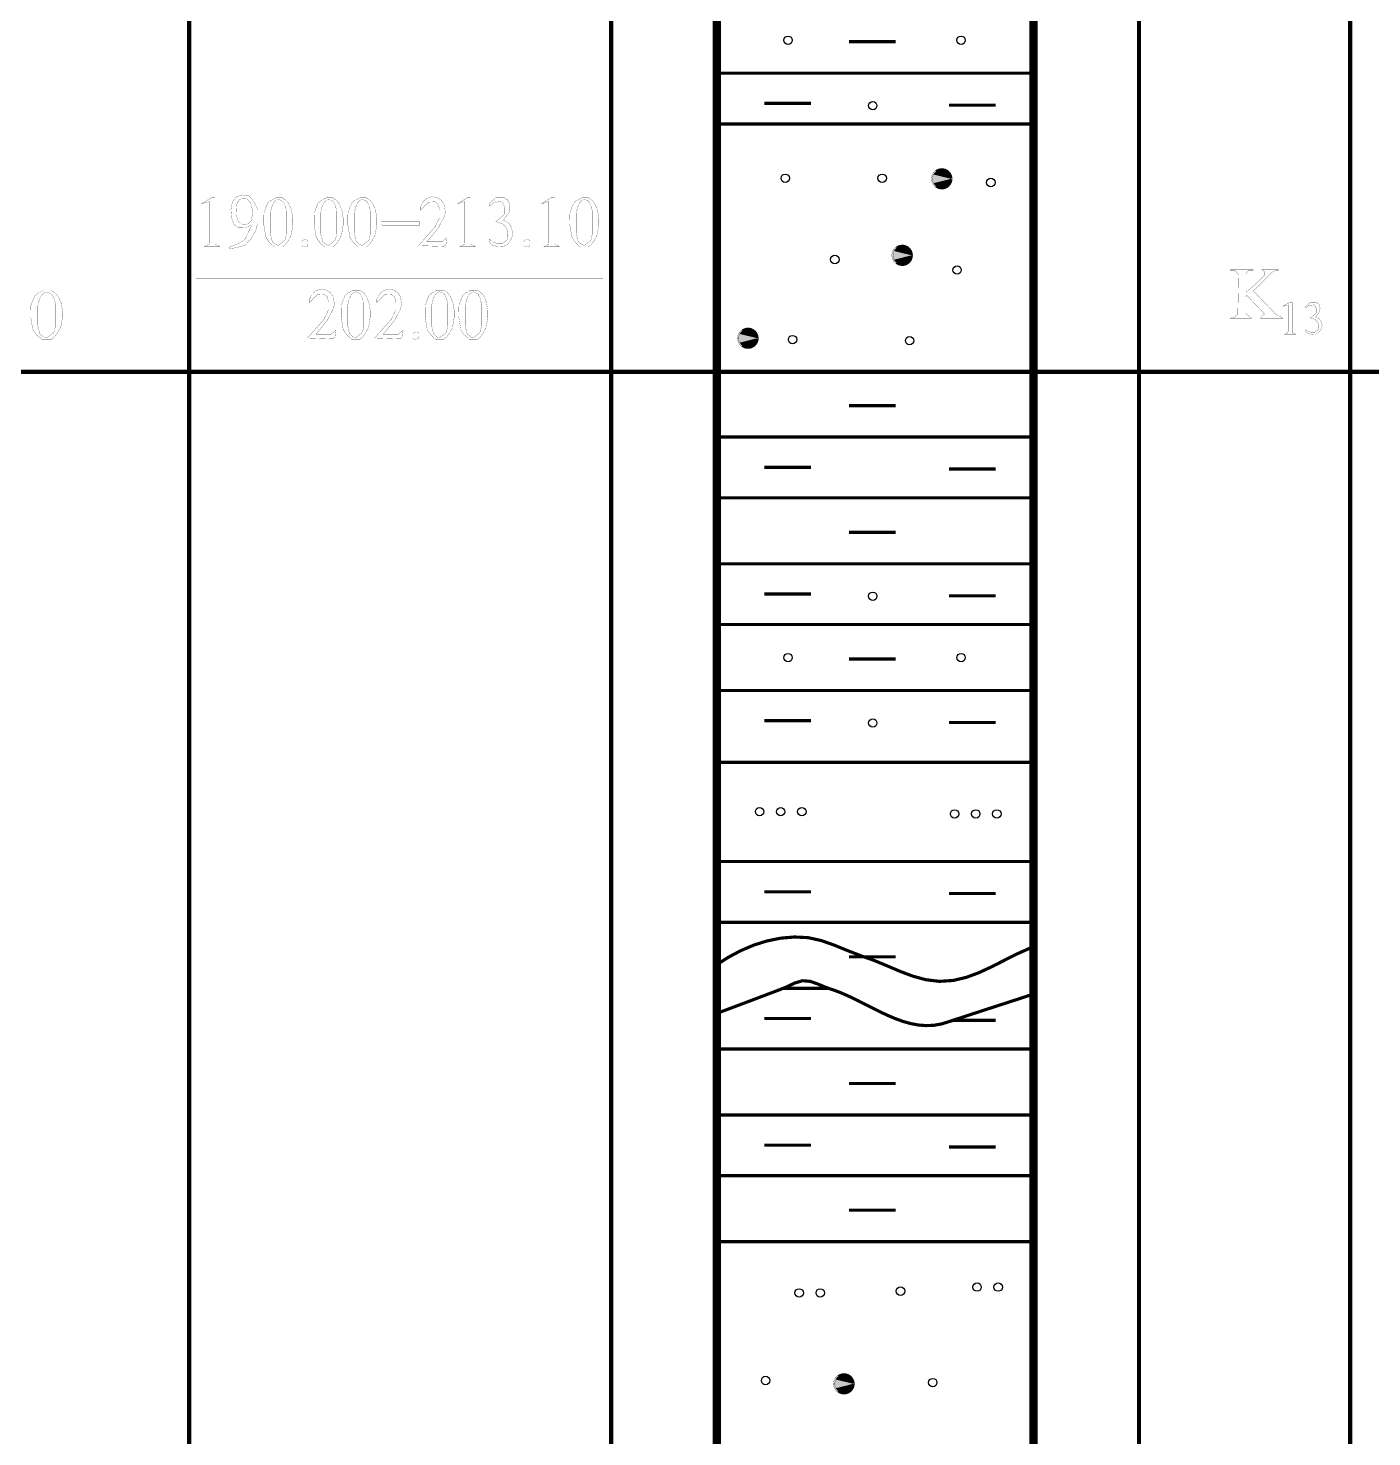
# Model space of a CAD drawing. Extents: x 94 to 452, y -72 to 1042.
# Drawn here: x 158.6 to 222.3, y 627.4 to 694.1 of the extents above; entities that cross this region are included whole.
import ezdxf

# ---------------------------------------------------------------- set-up
doc = ezdxf.new("R2010")
doc.units = 0
doc.header["$MEASUREMENT"] = 0
doc.layers.get('0').update_dxf_attribs({"color": 6})
doc.layers.add('TREE_LAYER', color=7, linetype='Continuous')

# ---------------------------------------------------------------- blocks, each defined once
blk = doc.blocks.new('SUB_BLK_141')
at = {"color": 0}
blk.add_circle((0, 0), 0.5, dxfattribs=at)
blk = doc.blocks.new('SUB_BLK_101')
at = {"color": 0, "const_width": 0.01}
for points in [[(0.4916, -0.0111), (0.4897, 0.0314), (0.4827, 0.082), (0.4706, 0.1316), (0.4534, 0.1797), (0.4313, 0.2258), (0.4094, 0.2623), (0.3844, 0.2968), (0.3507, 0.3352), (0.3197, 0.3643), (0.2794, 0.3957), (0.236, 0.4228), (0.1902, 0.4452), (0.1503, 0.4602), (0.101, 0.4737), (0.0506, 0.482), (-0.0003, 0.485), (-0.0428, 0.4836), (-0.0935, 0.477), (-0.1432, 0.4653), (-0.1915, 0.4485), (-0.2302, 0.4308), (-0.2744, 0.4052), (-0.3158, 0.3753), (-0.3539, 0.3412), (-0.3883, 0.3034), (-0.4186, 0.2623), (-0.4445, 0.2183), (-0.4626, 0.1797), (-0.4798, 0.1316), (-0.4919, 0.082), (-0.4989, 0.0314), (-0.5007, -0.0111), (-0.4989, -0.0536), (-0.4919, -0.1042), (-0.4798, -0.1538), (-0.4626, -0.2019), (-0.4405, -0.248), (-0.4186, -0.2845), (-0.3883, -0.3256), (-0.3539, -0.3634), (-0.3224, -0.3921), (-0.2815, -0.4227), (-0.2377, -0.449), (-0.1915, -0.4707), (-0.1514, -0.485), (-0.1019, -0.4976), (-0.0513, -0.5051), (-0.0003, -0.5072), (0.0421, -0.5051), (0.0927, -0.4976), (0.1422, -0.485), (0.1901, -0.4674), (0.236, -0.445), (0.2794, -0.4179), (0.3197, -0.3866), (0.3507, -0.3574), (0.3844, -0.319), (0.414, -0.2774), (0.4392, -0.2329), (0.4566, -0.1941), (0.473, -0.1457), (0.4827, -0.1042), (0.4897, -0.0536), (0.4916, -0.0111)], [(0.4326, -0.0088), (0.4305, -0.0514), (0.4243, -0.0935), (0.4141, -0.1348), (0.3999, -0.175), (0.3818, -0.2135), (0.3601, -0.2502), (0.3295, -0.2911), (0.3005, -0.3223), (0.2686, -0.3505), (0.2342, -0.3755), (0.1974, -0.397), (0.1588, -0.4149), (0.1186, -0.4289), (0.0772, -0.4389), (0.035, -0.4449), (-0.0074, -0.4468), (-0.0499, -0.4445), (-0.092, -0.4381), (-0.1333, -0.4277), (-0.1734, -0.4133), (-0.2119, -0.395), (-0.2484, -0.3731), (-0.2826, -0.3478), (-0.3142, -0.3193), (-0.3429, -0.2878), (-0.3684, -0.2537), (-0.3905, -0.2173), (-0.4089, -0.1789), (-0.4235, -0.1389), (-0.4342, -0.0977), (-0.4408, -0.0556), (-0.4432, -0.0131), (-0.4416, 0.0294), (-0.4358, 0.0716), (-0.426, 0.113), (-0.4121, 0.1533), (-0.3945, 0.192), (-0.3731, 0.2288), (-0.3483, 0.2634), (-0.3202, 0.2955), (-0.2892, 0.3246), (-0.2554, 0.3506), (-0.2119, 0.3773), (-0.1734, 0.3955), (-0.1333, 0.4099), (-0.092, 0.4204), (-0.0499, 0.4268), (-0.0074, 0.429), (0.035, 0.4272), (0.0772, 0.4212), (0.1186, 0.4111), (0.1588, 0.3971), (0.1974, 0.3793), (0.2342, 0.3577), (0.2686, 0.3327), (0.3005, 0.3045), (0.3295, 0.2733), (0.3553, 0.2395), (0.3778, 0.2033), (0.3966, 0.1651), (0.4115, 0.1252), (0.4226, 0.0841), (0.4296, 0.0421), (0.4326, -0.0088)]]:
    blk.add_lwpolyline(points, dxfattribs=at)
at = {"color": 0}
for points in [[(-0.4989, 0.0314), (-0.5007, -0.0111), (0.4916, -0.0111)], [(-0.4919, 0.082), (-0.4989, 0.0314), (0.4916, -0.0111)], [(-0.4798, 0.1316), (-0.4919, 0.082), (0.4916, -0.0111)], [(-0.4626, 0.1797), (-0.4798, 0.1316), (0.4916, -0.0111)], [(-0.4445, 0.2183), (-0.4626, 0.1797), (0.4916, -0.0111)], [(-0.4186, 0.2623), (-0.4445, 0.2183), (0.4916, -0.0111)], [(-0.4432, -0.0131), (-0.4416, 0.0294), (0.4326, -0.0088)], [(-0.4416, 0.0294), (-0.4358, 0.0716), (0.4326, -0.0088)], [(-0.4358, 0.0716), (-0.426, 0.113), (0.4326, -0.0088)], [(-0.426, 0.113), (-0.4121, 0.1533), (0.4326, -0.0088)], [(-0.3883, 0.3034), (-0.4186, 0.2623), (0.4916, -0.0111)], [(-0.4121, 0.1533), (-0.3945, 0.192), (0.4326, -0.0088)], [(-0.3945, 0.192), (-0.3731, 0.2288), (0.4326, -0.0088)], [(-0.3539, 0.3412), (-0.3883, 0.3034), (0.4916, -0.0111)], [(-0.3731, 0.2288), (-0.3483, 0.2634), (0.4326, -0.0088)], [(-0.3158, 0.3753), (-0.3539, 0.3412), (0.4916, -0.0111)], [(-0.3483, 0.2634), (-0.3202, 0.2955), (0.4326, -0.0088)], [(-0.3202, 0.2955), (-0.2892, 0.3246), (0.4326, -0.0088)], [(-0.2744, 0.4052), (-0.3158, 0.3753), (0.4916, -0.0111)], [(-0.2892, 0.3246), (-0.2554, 0.3506), (0.4326, -0.0088)], [(-0.2302, 0.4308), (-0.2744, 0.4052), (0.4916, -0.0111)], [(-0.2554, 0.3506), (-0.2119, 0.3773), (0.4326, -0.0088)], [(-0.1915, 0.4485), (-0.2302, 0.4308), (0.4916, -0.0111)], [(-0.2119, 0.3773), (-0.1734, 0.3955), (0.4326, -0.0088)], [(-0.1432, 0.4653), (-0.1915, 0.4485), (0.4916, -0.0111)], [(-0.1734, 0.3955), (-0.1333, 0.4099), (0.4326, -0.0088)], [(-0.0935, 0.477), (-0.1432, 0.4653), (0.4916, -0.0111)], [(-0.1333, 0.4099), (-0.092, 0.4204), (0.4326, -0.0088)], [(-0.0428, 0.4836), (-0.0935, 0.477), (0.4916, -0.0111)], [(-0.092, 0.4204), (-0.0499, 0.4268), (0.4326, -0.0088)], [(-0.0499, 0.4268), (-0.0074, 0.429), (0.4326, -0.0088)], [(-0.0003, 0.485), (-0.0428, 0.4836), (0.4916, -0.0111)], [(-0.0074, 0.429), (0.035, 0.4272), (0.4326, -0.0088)], [(0.0506, 0.482), (-0.0003, 0.485), (0.4916, -0.0111)], [(0.035, 0.4272), (0.0772, 0.4212), (0.4326, -0.0088)], [(0.101, 0.4737), (0.0506, 0.482), (0.4916, -0.0111)], [(0.0772, 0.4212), (0.1186, 0.4111), (0.4326, -0.0088)], [(0.1503, 0.4602), (0.101, 0.4737), (0.4916, -0.0111)], [(0.1186, 0.4111), (0.1588, 0.3971), (0.4326, -0.0088)], [(0.1902, 0.4452), (0.1503, 0.4602), (0.4916, -0.0111)], [(0.1588, 0.3971), (0.1974, 0.3793), (0.4326, -0.0088)], [(0.236, 0.4228), (0.1902, 0.4452), (0.4916, -0.0111)], [(0.1974, 0.3793), (0.2342, 0.3577), (0.4326, -0.0088)], [(0.2342, 0.3577), (0.2686, 0.3327), (0.4326, -0.0088)], [(0.2794, 0.3957), (0.236, 0.4228), (0.4916, -0.0111)], [(0.2686, 0.3327), (0.3005, 0.3045), (0.4326, -0.0088)], [(0.3197, 0.3643), (0.2794, 0.3957), (0.4916, -0.0111)], [(0.3005, 0.3045), (0.3295, 0.2733), (0.4326, -0.0088)], [(0.3507, 0.3352), (0.3197, 0.3643), (0.4916, -0.0111)], [(0.3295, 0.2733), (0.3553, 0.2395), (0.4326, -0.0088)], [(0.3844, 0.2968), (0.3507, 0.3352), (0.4916, -0.0111)], [(0.3553, 0.2395), (0.3778, 0.2033), (0.4326, -0.0088)], [(0.3778, 0.2033), (0.3966, 0.1651), (0.4326, -0.0088)], [(0.4094, 0.2623), (0.3844, 0.2968), (0.4916, -0.0111)], [(0.3966, 0.1651), (0.4115, 0.1252), (0.4326, -0.0088)], [(0.4313, 0.2258), (0.4094, 0.2623), (0.4916, -0.0111)], [(0.4115, 0.1252), (0.4226, 0.0841), (0.4326, -0.0088)], [(0.4226, 0.0841), (0.4296, 0.0421), (0.4326, -0.0088)], [(0.4296, 0.0421), (0.4326, -0.0088), (0.4326, -0.0088)], [(0.4534, 0.1797), (0.4313, 0.2258), (0.4916, -0.0111)], [(0.4706, 0.1316), (0.4534, 0.1797), (0.4916, -0.0111)], [(0.4827, 0.082), (0.4706, 0.1316), (0.4916, -0.0111)], [(0.4897, 0.0314), (0.4827, 0.082), (0.4916, -0.0111)], [(-0.5007, -0.0111), (-0.4989, -0.0536), (0.4916, -0.0111)], [(-0.4989, -0.0536), (-0.4919, -0.1042), (0.4916, -0.0111)], [(-0.4919, -0.1042), (-0.4798, -0.1538), (0.4916, -0.0111)], [(-0.4798, -0.1538), (-0.4626, -0.2019), (0.4916, -0.0111)], [(-0.4626, -0.2019), (-0.4405, -0.248), (0.4916, -0.0111)], [(-0.4408, -0.0556), (-0.4432, -0.0131), (0.4326, -0.0088)], [(-0.4342, -0.0977), (-0.4408, -0.0556), (0.4326, -0.0088)], [(-0.4405, -0.248), (-0.4186, -0.2845), (0.4916, -0.0111)], [(-0.4235, -0.1389), (-0.4342, -0.0977), (0.4326, -0.0088)], [(-0.4089, -0.1789), (-0.4235, -0.1389), (0.4326, -0.0088)], [(-0.4186, -0.2845), (-0.3883, -0.3256), (0.4916, -0.0111)], [(-0.3905, -0.2173), (-0.4089, -0.1789), (0.4326, -0.0088)], [(-0.3684, -0.2537), (-0.3905, -0.2173), (0.4326, -0.0088)], [(-0.3883, -0.3256), (-0.3539, -0.3634), (0.4916, -0.0111)], [(-0.3429, -0.2878), (-0.3684, -0.2537), (0.4326, -0.0088)], [(-0.3539, -0.3634), (-0.3224, -0.3921), (0.4916, -0.0111)], [(-0.3142, -0.3193), (-0.3429, -0.2878), (0.4326, -0.0088)], [(-0.3224, -0.3921), (-0.2815, -0.4227), (0.4916, -0.0111)], [(-0.2826, -0.3478), (-0.3142, -0.3193), (0.4326, -0.0088)], [(-0.2484, -0.3731), (-0.2826, -0.3478), (0.4326, -0.0088)], [(-0.2815, -0.4227), (-0.2377, -0.449), (0.4916, -0.0111)], [(-0.2119, -0.395), (-0.2484, -0.3731), (0.4326, -0.0088)], [(-0.2377, -0.449), (-0.1915, -0.4707), (0.4916, -0.0111)], [(-0.1734, -0.4133), (-0.2119, -0.395), (0.4326, -0.0088)], [(-0.1915, -0.4707), (-0.1514, -0.485), (0.4916, -0.0111)], [(-0.1333, -0.4277), (-0.1734, -0.4133), (0.4326, -0.0088)], [(-0.1514, -0.485), (-0.1019, -0.4976), (0.4916, -0.0111)], [(-0.092, -0.4381), (-0.1333, -0.4277), (0.4326, -0.0088)], [(-0.1019, -0.4976), (-0.0513, -0.5051), (0.4916, -0.0111)], [(-0.0499, -0.4445), (-0.092, -0.4381), (0.4326, -0.0088)], [(-0.0513, -0.5051), (-0.0003, -0.5072), (0.4916, -0.0111)], [(-0.0074, -0.4468), (-0.0499, -0.4445), (0.4326, -0.0088)], [(0.035, -0.4449), (-0.0074, -0.4468), (0.4326, -0.0088)], [(-0.0003, -0.5072), (0.0421, -0.5051), (0.4916, -0.0111)], [(0.0772, -0.4389), (0.035, -0.4449), (0.4326, -0.0088)], [(0.0421, -0.5051), (0.0927, -0.4976), (0.4916, -0.0111)], [(0.1186, -0.4289), (0.0772, -0.4389), (0.4326, -0.0088)], [(0.0927, -0.4976), (0.1422, -0.485), (0.4916, -0.0111)], [(0.1588, -0.4149), (0.1186, -0.4289), (0.4326, -0.0088)], [(0.1422, -0.485), (0.1901, -0.4674), (0.4916, -0.0111)], [(0.1974, -0.397), (0.1588, -0.4149), (0.4326, -0.0088)], [(0.1901, -0.4674), (0.236, -0.445), (0.4916, -0.0111)], [(0.2342, -0.3755), (0.1974, -0.397), (0.4326, -0.0088)], [(0.2686, -0.3505), (0.2342, -0.3755), (0.4326, -0.0088)], [(0.236, -0.445), (0.2794, -0.4179), (0.4916, -0.0111)], [(0.3005, -0.3223), (0.2686, -0.3505), (0.4326, -0.0088)], [(0.2794, -0.4179), (0.3197, -0.3866), (0.4916, -0.0111)], [(0.3295, -0.2911), (0.3005, -0.3223), (0.4326, -0.0088)], [(0.3197, -0.3866), (0.3507, -0.3574), (0.4916, -0.0111)], [(0.3601, -0.2502), (0.3295, -0.2911), (0.4326, -0.0088)], [(0.3507, -0.3574), (0.3844, -0.319), (0.4916, -0.0111)], [(0.3818, -0.2135), (0.3601, -0.2502), (0.4326, -0.0088)], [(0.3999, -0.175), (0.3818, -0.2135), (0.4326, -0.0088)], [(0.3844, -0.319), (0.414, -0.2774), (0.4916, -0.0111)], [(0.4141, -0.1348), (0.3999, -0.175), (0.4326, -0.0088)], [(0.414, -0.2774), (0.4392, -0.2329), (0.4916, -0.0111)], [(0.4243, -0.0935), (0.4141, -0.1348), (0.4326, -0.0088)], [(0.4305, -0.0514), (0.4243, -0.0935), (0.4326, -0.0088)], [(0.4392, -0.2329), (0.4566, -0.1941), (0.4916, -0.0111)], [(0.4566, -0.1941), (0.473, -0.1457), (0.4916, -0.0111)], [(0.473, -0.1457), (0.4827, -0.1042), (0.4916, -0.0111)], [(0.4827, -0.1042), (0.4897, -0.0536), (0.4916, -0.0111)], [(0.4897, -0.0536), (0.4916, -0.0111), (0.4916, -0.0111)]]:
    blk.add_solid(points, dxfattribs=at)

msp = doc.modelspace()

# ---------------------------------------------------------------- linework, layer by layer
at = {"layer": 'TREE_LAYER'}
for points, const_width, elevation in [([(166.22612, 738.158952), (166.22612, 677.817993)], 0.2, 60.340959), ([(186.22612, 738.158952), (186.22612, 677.817993)], 0.2, 60.340959), ([(186.22612, 738.158952), (186.22612, 677.817993)], 0.2, 60.340959), ([(211.22612, 738.158952), (211.22612, 677.817993)], 0.2, 60.340959), ([(221.22612, 738.158952), (221.22612, 677.817993)], 0.2, 60.340959), ([(191.22612, 695.084092), (191.22612, 691.958983)], 0.4, 3.12511), ([(206.22612, 695.084092), (206.22612, 691.958983)], 0.4, 3.12511), ([(197.483607, 693.450372), (199.699566, 693.450372)], 0.15, 2.215959), ([(191.22612, 691.958983), (191.22612, 689.554399)], 0.4, 2.404584), ([(191.22612, 691.958983), (206.22612, 691.958983)], 0.15, 15), ([(206.22612, 691.958983), (206.22612, 689.554399)], 0.4, 2.404584), ([(193.473606, 690.525589), (195.689566, 690.525589)], 0.15, 2.215959), ([(202.223007, 690.443435), (204.438966, 690.443435)], 0.15, 2.215959), ([(191.22612, 689.554399), (191.22612, 677.817993)], 0.4, 11.736406), ([(206.22612, 689.554399), (206.22612, 677.817993)], 0.4, 11.736406), ([(191.22612, 689.554399), (206.22612, 689.554399)], 0.15, 15), ([(167.454713, 686.056716), (167.279027, 686.056716), (166.827262, 685.782206), (166.85236, 685.782206), (167.178635, 685.878284), (167.178635, 685.631225), (167.178635, 683.94299), (167.166086, 683.846912), (166.952752, 683.750833), (167.680595, 683.750833), (167.49236, 683.833186), (167.454713, 683.846912), (167.454713, 683.929265), (167.454713, 686.056716), (167.454713, 686.056716)], 0.01, 167), ([(169.048439, 686.152794), (168.747262, 686.193971), (168.471184, 686.097892), (168.320595, 685.933186), (168.245301, 685.713578), (168.207654, 685.480245), (168.245301, 685.06848), (168.370791, 684.780245), (168.571576, 684.629265), (168.89785, 684.64299), (169.136282, 684.739069), (169.173929, 684.711618), (168.872752, 684.080245), (168.559027, 683.874363), (168.157458, 683.723382), (168.157458, 683.654755), (168.508831, 683.695931), (168.671968, 683.750833), (168.89785, 683.833186), (169.123733, 684.06652), (169.148831, 684.093971), (169.374713, 684.478284), (169.475105, 684.835147), (169.475105, 685.480245), (169.349615, 685.795931), (169.186478, 686.029265), (169.048439, 686.152794), (169.048439, 686.152794)], 0.01, 167), ([(168.734713, 686.015539), (168.810007, 686.04299), (168.948046, 686.029265), (169.148831, 685.795931), (169.249223, 685.370441), (169.16138, 684.958676), (169.02334, 684.821422), (168.747262, 684.780245), (168.546478, 684.972402), (168.446086, 685.274363), (168.471184, 685.727304), (168.571576, 685.905735), (168.584125, 685.919461), (168.621772, 685.974363), (168.734713, 686.015539), (168.734713, 686.015539)], 0.01, 167), ([(170.642164, 686.056716), (170.340988, 686.056716), (170.090007, 685.919461), (169.951968, 685.809657), (169.864125, 685.590049), (169.776282, 685.34299), (169.763733, 685.013578), (169.763733, 684.793971), (169.864125, 684.190049), (170.027262, 683.94299), (170.265693, 683.723382), (170.642164, 683.723382), (170.642164, 683.723382), (170.767654, 683.819461), (170.905693, 683.997892), (171.068831, 684.299853), (171.106478, 684.560637), (171.144125, 684.780245), (171.144125, 684.890049), (171.144125, 685.082206), (171.08138, 685.46652), (170.968439, 685.741029), (170.842948, 685.919461), (170.642164, 686.056716), (170.642164, 686.056716)], 0.01, 167), ([(170.44138, 685.974363), (170.466478, 685.974363), (170.667262, 685.89201), (170.767654, 685.699853), (170.842948, 685.411618), (170.842948, 684.36848), (170.767654, 684.052794), (170.466478, 683.805735), (170.340988, 683.833186), (170.165301, 683.984167), (170.064909, 684.409657), (170.064909, 685.301814), (170.140203, 685.6175), (170.240595, 685.837108), (170.378635, 685.960637), (170.44138, 685.974363), (170.44138, 685.974363)], 0.01, 167), ([(173.026478, 686.056716), (172.725301, 686.056716), (172.474321, 685.919461), (172.336282, 685.809657), (172.248439, 685.590049), (172.160595, 685.34299), (172.148046, 685.013578), (172.148046, 684.793971), (172.248439, 684.190049), (172.411576, 683.94299), (172.650007, 683.723382), (173.026478, 683.723382), (173.026478, 683.723382), (173.151968, 683.819461), (173.290007, 683.997892), (173.453144, 684.299853), (173.490792, 684.560637), (173.528439, 684.780245), (173.528439, 684.890049), (173.528439, 685.082206), (173.465693, 685.46652), (173.352752, 685.741029), (173.227262, 685.919461), (173.026478, 686.056716), (173.026478, 686.056716)], 0.01, 167), ([(172.825693, 685.974363), (172.850792, 685.974363), (173.051576, 685.89201), (173.151968, 685.699853), (173.227262, 685.411618), (173.227262, 684.36848), (173.151968, 684.052794), (172.850792, 683.805735), (172.725301, 683.833186), (172.549615, 683.984167), (172.449223, 684.409657), (172.449223, 685.301814), (172.524517, 685.6175), (172.624909, 685.837108), (172.762948, 685.960637), (172.825693, 685.974363), (172.825693, 685.974363)], 0.01, 167), ([(174.620203, 686.056716), (174.319027, 686.056716), (174.068046, 685.919461), (173.930007, 685.809657), (173.842164, 685.590049), (173.754321, 685.34299), (173.741772, 685.013578), (173.741772, 684.793971), (173.842164, 684.190049), (174.005301, 683.94299), (174.243733, 683.723382), (174.620203, 683.723382), (174.620203, 683.723382), (174.745694, 683.819461), (174.883733, 683.997892), (175.04687, 684.299853), (175.084517, 684.560637), (175.122164, 684.780245), (175.122164, 684.890049), (175.122164, 685.082206), (175.059419, 685.46652), (174.946478, 685.741029), (174.820988, 685.919461), (174.620203, 686.056716), (174.620203, 686.056716)], 0.01, 167), ([(174.419419, 685.974363), (174.444517, 685.974363), (174.645301, 685.89201), (174.745694, 685.699853), (174.820988, 685.411618), (174.820988, 684.36848), (174.745694, 684.052794), (174.444517, 683.805735), (174.319027, 683.833186), (174.143341, 683.984167), (174.042948, 684.409657), (174.042948, 685.301814), (174.118243, 685.6175), (174.218635, 685.837108), (174.356674, 685.960637), (174.419419, 685.974363), (174.419419, 685.974363)], 0.01, 167), ([(178.008439, 686.056716), (177.73236, 686.111618), (177.468831, 686.015539), (177.293145, 685.837108), (177.192752, 685.631225), (177.192752, 685.480245), (177.569223, 685.850833), (177.870399, 685.864559), (178.033537, 685.741029), (178.096282, 685.480245), (178.096282, 685.137108), (177.882948, 684.684167), (177.09236, 683.79201), (178.297066, 683.750833), (178.397458, 683.860637), (178.435105, 684.162598), (178.209223, 683.970441), (177.569223, 683.970441), (177.493929, 683.970441), (178.033537, 684.629265), (178.297066, 685.137108), (178.334713, 685.260637), (178.37236, 685.384167), (178.37236, 685.411618), (178.347262, 685.521422), (178.309615, 685.699853), (178.297066, 685.754755), (178.209223, 685.905735), (178.196674, 685.919461), (178.008439, 686.056716), (178.008439, 686.056716)], 0.01, 167), ([(179.564517, 686.056716), (179.388831, 686.056716), (178.937066, 685.782206), (178.962164, 685.782206), (179.288439, 685.878284), (179.288439, 685.631225), (179.288439, 683.94299), (179.27589, 683.846912), (179.062556, 683.750833), (179.790399, 683.750833), (179.602164, 683.833186), (179.564517, 683.846912), (179.564517, 683.929265), (179.564517, 686.056716), (179.564517, 686.056716)], 0.01, 167), ([(181.158243, 686.056716), (180.756674, 686.056716), (180.480596, 685.809657), (180.455498, 685.658676), (180.68138, 685.837108), (180.982556, 685.878284), (181.108047, 685.76848), (181.183341, 685.590049), (181.183341, 685.288088), (181.070399, 685.178284), (180.919811, 685.054755), (180.756674, 684.931225), (181.082949, 684.821422), (181.258635, 684.629265), (181.32138, 684.423382), (181.32138, 684.190049), (181.283733, 684.052794), (181.070399, 683.888088), (180.831968, 683.888088), (180.593537, 683.970441), (180.455498, 684.093971), (180.480596, 683.915539), (180.593537, 683.819461), (180.894713, 683.723382), (181.095498, 683.737108), (181.32138, 683.860637), (181.421772, 683.997892), (181.497066, 684.121422), (181.522164, 684.203774), (181.559811, 684.423382), (181.484517, 684.670441), (181.371576, 684.862598), (181.120596, 684.986127), (181.384125, 685.370441), (181.421772, 685.631225), (181.384125, 685.823382), (181.32138, 685.946912), (181.158243, 686.056716), (181.158243, 686.056716)], 0.01, 167), ([(183.542556, 686.056716), (183.36687, 686.056716), (182.915105, 685.782206), (182.940203, 685.782206), (183.266478, 685.878284), (183.266478, 685.631225), (183.266478, 683.94299), (183.253929, 683.846912), (183.040596, 683.750833), (183.768439, 683.750833), (183.580203, 683.833186), (183.542556, 683.846912), (183.542556, 683.929265), (183.542556, 686.056716), (183.542556, 686.056716)], 0.01, 167), ([(185.136282, 686.056716), (184.835105, 686.056716), (184.584125, 685.919461), (184.446086, 685.809657), (184.358243, 685.590049), (184.2704, 685.34299), (184.257851, 685.013578), (184.257851, 684.793971), (184.358243, 684.190049), (184.52138, 683.94299), (184.759811, 683.723382), (185.136282, 683.723382), (185.136282, 683.723382), (185.261772, 683.819461), (185.399811, 683.997892), (185.562949, 684.299853), (185.600596, 684.560637), (185.638243, 684.780245), (185.638243, 684.890049), (185.638243, 685.082206), (185.575498, 685.46652), (185.462556, 685.741029), (185.337066, 685.919461), (185.136282, 686.056716), (185.136282, 686.056716)], 0.01, 167), ([(184.935498, 685.974363), (184.960596, 685.974363), (185.16138, 685.89201), (185.261772, 685.699853), (185.337066, 685.411618), (185.337066, 684.36848), (185.261772, 684.052794), (184.960596, 683.805735), (184.835105, 683.833186), (184.659419, 683.984167), (184.559027, 684.409657), (184.559027, 685.301814), (184.634321, 685.6175), (184.734713, 685.837108), (184.872752, 685.960637), (184.935498, 685.974363), (184.935498, 685.974363)], 0.01, 167), ([(177.142556, 684.931225), (175.335497, 684.931225), (175.335497, 684.821422), (175.410792, 684.739069), (177.117458, 684.739069), (177.142556, 684.780245), (177.142556, 684.931225), (177.142556, 684.931225)], 0.01, 167), ([(171.834321, 684.052794), (171.733929, 684.093971), (171.633537, 684.052794), (171.558242, 683.970441), (171.558242, 683.79201), (171.658635, 683.723382), (171.834321, 683.764559), (171.859419, 683.860637), (171.859419, 683.874363), (171.859419, 683.984167), (171.834321, 684.052794), (171.834321, 684.052794)], 0.01, 167), ([(182.3504, 684.052794), (182.250007, 684.093971), (182.149615, 684.052794), (182.074321, 683.970441), (182.074321, 683.79201), (182.174713, 683.723382), (182.3504, 683.764559), (182.375498, 683.860637), (182.375498, 683.874363), (182.375498, 683.984167), (182.3504, 684.052794), (182.3504, 684.052794)], 0.01, 167), ([(216.633085, 682.658072), (215.535046, 682.658072), (215.535046, 682.630621), (215.754654, 682.630621), (215.946811, 682.411013), (215.905634, 680.544347), (215.727203, 680.393366), (215.535046, 680.35219), (216.564458, 680.35219), (216.49583, 680.393366), (216.276222, 680.585523), (216.276222, 681.354151), (216.303673, 681.436504), (216.317399, 681.450229), (217.168379, 680.558072), (216.976222, 680.35219), (218.060536, 680.35219), (217.676222, 680.558072), (217.62132, 680.6267), (216.646811, 681.642386), (217.525242, 682.520817), (217.703673, 682.630621), (217.840928, 682.630621), (217.840928, 682.658072), (217.04485, 682.658072), (217.182105, 682.548268), (217.182105, 682.411013), (216.756614, 681.971798), (216.317399, 681.601209), (216.276222, 681.669837), (216.276222, 682.438464), (216.427203, 682.630621), (216.633085, 682.630621), (216.633085, 682.658072), (216.633085, 682.658072)], 0.01, 104), ([(166.551184, 682.230735), (185.826478, 682.230735)], 0.01, 167), ([(159.681179, 681.674515), (159.351767, 681.674515), (159.077258, 681.53726), (158.926277, 681.427456), (158.830199, 681.207848), (158.73412, 680.96079), (158.720395, 680.631378), (158.720395, 680.41177), (158.830199, 679.807848), (159.00863, 679.56079), (159.269414, 679.341182), (159.681179, 679.341182), (159.681179, 679.341182), (159.818434, 679.43726), (159.969414, 679.615692), (160.147846, 679.917652), (160.189022, 680.178437), (160.230199, 680.398045), (160.230199, 680.507848), (160.230199, 680.700005), (160.161571, 681.084319), (160.038042, 681.358829), (159.900787, 681.53726), (159.681179, 681.674515), (159.681179, 681.674515)], 0.01, 167), ([(159.461571, 681.592162), (159.489022, 681.592162), (159.70863, 681.509809), (159.818434, 681.317652), (159.900787, 681.029417), (159.900787, 679.98628), (159.818434, 679.670594), (159.489022, 679.423535), (159.351767, 679.450986), (159.15961, 679.601966), (159.049807, 680.027456), (159.049807, 680.919613), (159.132159, 681.235299), (159.241963, 681.454907), (159.392944, 681.578437), (159.461571, 681.592162), (159.461571, 681.592162)], 0.01, 167), ([(172.750399, 681.681716), (172.474321, 681.736618), (172.210792, 681.640539), (172.035105, 681.462108), (171.934713, 681.256225), (171.934713, 681.105245), (172.311184, 681.475833), (172.61236, 681.489559), (172.775497, 681.366029), (172.838242, 681.105245), (172.838242, 680.762108), (172.624909, 680.309167), (171.834321, 679.41701), (173.039027, 679.375833), (173.139419, 679.485637), (173.177066, 679.787598), (172.951184, 679.595441), (172.311184, 679.595441), (172.23589, 679.595441), (172.775497, 680.254265), (173.039027, 680.762108), (173.076674, 680.885637), (173.114321, 681.009167), (173.114321, 681.036618), (173.089223, 681.146422), (173.051576, 681.324853), (173.039027, 681.379755), (172.951184, 681.530735), (172.938635, 681.544461), (172.750399, 681.681716), (172.750399, 681.681716)], 0.01, 167), ([(174.306478, 681.681716), (174.005301, 681.681716), (173.754321, 681.544461), (173.616282, 681.434657), (173.528439, 681.215049), (173.440595, 680.96799), (173.428046, 680.638578), (173.428046, 680.418971), (173.528439, 679.815049), (173.691576, 679.56799), (173.930007, 679.348382), (174.306478, 679.348382), (174.306478, 679.348382), (174.431968, 679.444461), (174.570007, 679.622892), (174.733144, 679.924853), (174.770792, 680.185637), (174.808439, 680.405245), (174.808439, 680.515049), (174.808439, 680.707206), (174.745694, 681.09152), (174.632752, 681.366029), (174.507262, 681.544461), (174.306478, 681.681716), (174.306478, 681.681716)], 0.01, 167), ([(174.105693, 681.599363), (174.130792, 681.599363), (174.331576, 681.51701), (174.431968, 681.324853), (174.507262, 681.036618), (174.507262, 679.99348), (174.431968, 679.677794), (174.130792, 679.430735), (174.005301, 679.458186), (173.829615, 679.609167), (173.729223, 680.034657), (173.729223, 680.926814), (173.804517, 681.2425), (173.904909, 681.462108), (174.042948, 681.585637), (174.105693, 681.599363), (174.105693, 681.599363)], 0.01, 167), ([(175.93785, 681.681716), (175.661772, 681.736618), (175.398243, 681.640539), (175.222556, 681.462108), (175.122164, 681.256225), (175.122164, 681.105245), (175.498635, 681.475833), (175.799811, 681.489559), (175.962948, 681.366029), (176.025694, 681.105245), (176.025694, 680.762108), (175.81236, 680.309167), (175.021772, 679.41701), (176.226478, 679.375833), (176.32687, 679.485637), (176.364517, 679.787598), (176.138635, 679.595441), (175.498635, 679.595441), (175.423341, 679.595441), (175.962948, 680.254265), (176.226478, 680.762108), (176.264125, 680.885637), (176.301772, 681.009167), (176.301772, 681.036618), (176.276674, 681.146422), (176.239027, 681.324853), (176.226478, 681.379755), (176.138635, 681.530735), (176.126086, 681.544461), (175.93785, 681.681716), (175.93785, 681.681716)], 0.01, 167), ([(178.284517, 681.681716), (177.983341, 681.681716), (177.73236, 681.544461), (177.594321, 681.434657), (177.506478, 681.215049), (177.418635, 680.96799), (177.406086, 680.638578), (177.406086, 680.418971), (177.506478, 679.815049), (177.669615, 679.56799), (177.908046, 679.348382), (178.284517, 679.348382), (178.284517, 679.348382), (178.410007, 679.444461), (178.548047, 679.622892), (178.711184, 679.924853), (178.748831, 680.185637), (178.786478, 680.405245), (178.786478, 680.515049), (178.786478, 680.707206), (178.723733, 681.09152), (178.610792, 681.366029), (178.485301, 681.544461), (178.284517, 681.681716), (178.284517, 681.681716)], 0.01, 167), ([(178.083733, 681.599363), (178.108831, 681.599363), (178.309615, 681.51701), (178.410007, 681.324853), (178.485301, 681.036618), (178.485301, 679.99348), (178.410007, 679.677794), (178.108831, 679.430735), (177.983341, 679.458186), (177.807654, 679.609167), (177.707262, 680.034657), (177.707262, 680.926814), (177.782556, 681.2425), (177.882948, 681.462108), (178.020988, 681.585637), (178.083733, 681.599363), (178.083733, 681.599363)], 0.01, 167), ([(179.878243, 681.681716), (179.577066, 681.681716), (179.326086, 681.544461), (179.188047, 681.434657), (179.100203, 681.215049), (179.01236, 680.96799), (178.999811, 680.638578), (178.999811, 680.418971), (179.100203, 679.815049), (179.263341, 679.56799), (179.501772, 679.348382), (179.878243, 679.348382), (179.878243, 679.348382), (180.003733, 679.444461), (180.141772, 679.622892), (180.304909, 679.924853), (180.342556, 680.185637), (180.380203, 680.405245), (180.380203, 680.515049), (180.380203, 680.707206), (180.317458, 681.09152), (180.204517, 681.366029), (180.079027, 681.544461), (179.878243, 681.681716), (179.878243, 681.681716)], 0.01, 167), ([(179.677458, 681.599363), (179.702556, 681.599363), (179.903341, 681.51701), (180.003733, 681.324853), (180.079027, 681.036618), (180.079027, 679.99348), (180.003733, 679.677794), (179.702556, 679.430735), (179.577066, 679.458186), (179.40138, 679.609167), (179.300988, 680.034657), (179.300988, 680.926814), (179.376282, 681.2425), (179.476674, 681.462108), (179.614713, 681.585637), (179.677458, 681.599363), (179.677458, 681.599363)], 0.01, 167), ([(218.483281, 681.100229), (218.358379, 681.100229), (218.037203, 680.921798), (218.055046, 680.921798), (218.287007, 680.984249), (218.287007, 680.82366), (218.287007, 679.726307), (218.278085, 679.663856), (218.126418, 679.601405), (218.643869, 679.601405), (218.510046, 679.654935), (218.483281, 679.663856), (218.483281, 679.717386), (218.483281, 681.100229), (218.483281, 681.100229)], 0.01, 104), ([(219.61632, 681.100229), (219.33083, 681.100229), (219.134556, 680.939641), (219.116713, 680.841504), (219.277301, 680.957484), (219.491418, 680.984249), (219.580634, 680.912876), (219.634163, 680.796896), (219.634163, 680.600621), (219.553869, 680.529249), (219.446811, 680.448954), (219.33083, 680.36866), (219.562791, 680.297288), (219.687693, 680.172386), (219.732301, 680.038562), (219.732301, 679.886896), (219.705536, 679.79768), (219.553869, 679.690621), (219.38436, 679.690621), (219.21485, 679.744151), (219.116713, 679.824445), (219.134556, 679.708464), (219.21485, 679.646013), (219.428967, 679.583562), (219.571713, 679.592484), (219.732301, 679.672778), (219.803673, 679.761994), (219.857203, 679.842288), (219.875046, 679.895817), (219.901811, 680.038562), (219.848281, 680.199151), (219.767987, 680.324053), (219.589556, 680.404347), (219.776909, 680.654151), (219.803673, 680.82366), (219.776909, 680.948562), (219.732301, 681.028856), (219.61632, 681.100229), (219.61632, 681.100229)], 0.01, 104), ([(177.09236, 679.677794), (176.991968, 679.718971), (176.891576, 679.677794), (176.816282, 679.595441), (176.816282, 679.41701), (176.916674, 679.348382), (177.09236, 679.389559), (177.117458, 679.485637), (177.117458, 679.499363), (177.117458, 679.609167), (177.09236, 679.677794), (177.09236, 679.677794)], 0.01, 167), ([(146.22612, 677.817993), (166.22612, 677.817993)], 0.2, 20), ([(166.22612, 677.817993), (166.22612, 617.294139)], 0.2, 60.523854), ([(166.22612, 677.817993), (186.22612, 677.817993)], 0.2, 20), ([(186.22612, 677.817993), (186.22612, 617.294139)], 0.2, 60.523854), ([(186.22612, 677.817993), (186.22612, 617.294139)], 0.2, 60.523854), ([(186.22612, 677.817993), (191.22612, 677.817993)], 0.2, 5), ([(191.22612, 677.817993), (191.22612, 674.72466)], 0.4, 3.093333), ([(191.22612, 677.817993), (206.22612, 677.817993)], 0.2, 15), ([(206.22612, 677.817993), (206.22612, 674.72466)], 0.4, 3.093333), ([(206.22612, 677.817993), (211.22612, 677.817993)], 0.2, 5), ([(211.22612, 677.817993), (211.22612, 617.294139)], 0.2, 60.523854), ([(211.22612, 677.817993), (221.22612, 677.817993)], 0.2, 10), ([(221.22612, 677.817993), (221.22612, 617.294139)], 0.2, 60.523854), ([(221.22612, 677.817993), (449.22612, 677.817993)], 0.2, 228), ([(197.483607, 676.21605), (199.699566, 676.21605)], 0.15, 2.215959), ([(191.22612, 674.72466), (191.22612, 671.84977)], 0.4, 2.87489), ([(191.22612, 674.72466), (206.22612, 674.72466)], 0.15, 15), ([(206.22612, 674.72466), (206.22612, 671.84977)], 0.4, 2.87489), ([(193.473606, 673.291267), (195.689566, 673.291267)], 0.15, 2.215959), ([(202.223007, 673.209113), (204.438966, 673.209113)], 0.15, 2.215959), ([(191.22612, 671.84977), (191.22612, 668.72466)], 0.4, 3.12511), ([(191.22612, 671.84977), (206.22612, 671.84977)], 0.15, 15), ([(206.22612, 671.84977), (206.22612, 668.72466)], 0.4, 3.12511), ([(197.483607, 670.21605), (199.699566, 670.21605)], 0.15, 2.215959), ([(191.22612, 668.72466), (191.22612, 665.84977)], 0.4, 2.87489), ([(191.22612, 668.72466), (206.22612, 668.72466)], 0.15, 15), ([(206.22612, 668.72466), (206.22612, 665.84977)], 0.4, 2.87489), ([(193.473606, 667.291267), (195.689566, 667.291267)], 0.15, 2.215959), ([(202.223007, 667.209113), (204.438966, 667.209113)], 0.15, 2.215959), ([(191.22612, 665.84977), (191.22612, 662.72466)], 0.4, 3.12511), ([(191.22612, 665.84977), (206.22612, 665.84977)], 0.15, 15), ([(206.22612, 665.84977), (206.22612, 662.72466)], 0.4, 3.12511), ([(197.483607, 664.21605), (199.699566, 664.21605)], 0.15, 2.215959), ([(191.22612, 662.72466), (191.22612, 659.324008)], 0.4, 3.400652), ([(191.22612, 662.72466), (206.22612, 662.72466)], 0.15, 15), ([(206.22612, 662.72466), (206.22612, 659.324008)], 0.4, 3.400652), ([(193.473606, 661.291267), (195.689566, 661.291267)], 0.15, 2.215959), ([(202.223007, 661.209113), (204.438966, 661.209113)], 0.15, 2.215959), ([(191.22612, 659.324008), (191.22612, 654.623655)], 0.4, 4.700353), ([(191.22612, 659.324008), (206.22612, 659.324008)], 0.15, 15), ([(206.22612, 659.324008), (206.22612, 654.623655)], 0.4, 4.700353), ([(191.22612, 654.623655), (191.22612, 651.748765)], 0.4, 2.87489), ([(191.22612, 654.623655), (206.22612, 654.623655)], 0.15, 15), ([(206.22612, 654.623655), (206.22612, 651.748765)], 0.4, 2.87489), ([(193.473606, 653.190262), (195.689566, 653.190262)], 0.15, 2.215959), ([(202.223007, 653.108108), (204.438966, 653.108108)], 0.15, 2.215959), ([(191.22612, 651.748765), (191.22612, 649.741477)], 0.4, 2.007287), ([(191.22612, 651.748765), (206.22612, 651.748765)], 0.15, 15), ([(206.22612, 651.748765), (206.22612, 650.58656)], 0.4, 1.162204), ([(191.22612, 649.741477), (191.783311, 650.097569), (192.36865, 650.40848), (192.977597, 650.666724), (193.605611, 650.864816), (194.248155, 650.99527), (194.900686, 651.0506), (195.556074, 651.019582), (196.190766, 650.877312), (196.808847, 650.657503), (197.421183, 650.405487), (198.038641, 650.166597), (198.661809, 649.947264), (199.275068, 649.692851), (199.884908, 649.432643), (200.49888, 649.199941), (201.124535, 649.028048), (201.769425, 648.950266), (202.417015, 648.991927), (203.040903, 649.138647), (203.647616, 649.363716), (204.2439, 649.640423), (204.836501, 649.942055), (205.432165, 650.2419), (206.037637, 650.513247), (206.22612, 650.58656)], 0.15, 15.826377), ([(206.22612, 650.58656), (206.22612, 648.346715)], 0.4, 2.239846), ([(191.22612, 649.741477), (191.22612, 647.433752)], 0.4, 2.307725), ([(197.483607, 650.115045), (198.19256, 650.115045)], 0.15, 0.708953), ([(198.19256, 650.115045), (199.699566, 650.115045)], 0.15, 1.507006), ([(191.22612, 647.433752), (191.5962, 647.57225), (191.966197, 647.710972), (192.33611, 647.849916), (192.70594, 647.989083), (193.075685, 648.128473), (193.445347, 648.268086), (193.814924, 648.407922), (194.184417, 648.54798), (194.551413, 648.695678), (194.908998, 648.867808), (195.280944, 648.979262), (195.665026, 648.949129), (196.033287, 648.815274), (196.401016, 648.660737), (196.776882, 648.535282), (197.149016, 648.390278), (197.517132, 648.226911), (197.881957, 648.050961), (198.244223, 647.868203), (198.604658, 647.684416), (198.963992, 647.505375), (199.322954, 647.336859), (199.682275, 647.184645), (200.042684, 647.054509), (200.40491, 646.95223), (200.769684, 646.883584), (201.137733, 646.854348), (201.509789, 646.8703), (201.88658, 646.937217), (202.263332, 647.054188), (202.638215, 647.179148), (203.013744, 647.302105), (203.389375, 647.424752), (203.765087, 647.547149), (204.140862, 647.669356), (204.51668, 647.791432), (204.89252, 647.913438), (205.268364, 648.035433), (205.644191, 648.157478), (206.019983, 648.279633), (206.22612, 648.346715)], 0.15, 15.805886), ([(194.38378, 648.623655), (196.510697, 648.623655)], 0.15, 2.126917), ([(206.22612, 648.346715), (206.22612, 645.748765)], 0.4, 2.59795), ([(191.22612, 647.433752), (191.22612, 645.748765)], 0.4, 1.684987), ([(193.473606, 647.190262), (195.689566, 647.190262)], 0.15, 2.215959), ([(202.242419, 647.049097), (202.421805, 647.108108)], 0.15, 0.188843), ([(202.421805, 647.108108), (204.438966, 647.108108)], 0.15, 2.017161), ([(191.22612, 645.748765), (191.22612, 642.623655)], 0.4, 3.12511), ([(191.22612, 645.748765), (206.22612, 645.748765)], 0.15, 15), ([(206.22612, 645.748765), (206.22612, 642.623655)], 0.4, 3.12511), ([(197.483607, 644.115045), (199.699566, 644.115045)], 0.15, 2.215959), ([(191.22612, 642.623655), (191.22612, 639.748765)], 0.4, 2.87489), ([(191.22612, 642.623655), (206.22612, 642.623655)], 0.15, 15), ([(206.22612, 642.623655), (206.22612, 639.748765)], 0.4, 2.87489), ([(193.473606, 641.190262), (195.689566, 641.190262)], 0.15, 2.215959), ([(202.223007, 641.108108), (204.438966, 641.108108)], 0.15, 2.215959), ([(191.22612, 639.748765), (191.22612, 636.623655)], 0.4, 3.12511), ([(191.22612, 639.748765), (206.22612, 639.748765)], 0.15, 15), ([(206.22612, 639.748765), (206.22612, 636.623655)], 0.4, 3.12511), ([(197.483607, 638.115045), (199.699566, 638.115045)], 0.15, 2.215959), ([(191.22612, 636.623655), (191.22612, 617.442013)], 0.4, 19.181642), ([(191.22612, 636.623655), (206.22612, 636.623655)], 0.15, 15), ([(206.22612, 636.623655), (206.22612, 617.442013)], 0.4, 19.181642)]:
    msp.add_lwpolyline(points, dxfattribs=dict(at, const_width=const_width, elevation=elevation))

# ---------------------------------------------------------------- block references
at = {"layer": 'TREE_LAYER', "xscale": 0.4, "yscale": 0.4}
for p in [(194.601553, 693.513746), (202.795652, 693.513746), (198.611431, 690.419166), (194.466669, 686.981093), (199.060863, 686.981093), (204.204363, 686.781345), (196.813703, 683.135952), (202.606383, 682.636583), (194.816227, 679.340748), (200.359222, 679.290811), (198.611431, 667.184844), (194.601553, 664.279424), (202.795652, 664.279424), (198.611431, 661.184844), (193.25083, 656.985977), (194.25083, 656.985977), (195.25083, 656.985977), (202.489811, 656.880389), (203.489811, 656.880389), (204.489811, 656.880389), (195.124611, 634.194262), (196.124611, 634.194262), (199.929473, 634.277622), (203.554234, 634.471552), (204.554234, 634.471552), (193.537836, 630.049308), (201.453633, 629.950975)]:
    msp.add_blockref('SUB_BLK_141', p, dxfattribs=at)
at = {"layer": 'TREE_LAYER'}
for p in [(201.889279, 686.965718), (200.01684, 683.341643), (192.708289, 679.415562), (197.256364, 629.901404)]:
    msp.add_blockref('SUB_BLK_101', p, dxfattribs=at)

doc.saveas('drawing.dxf')
